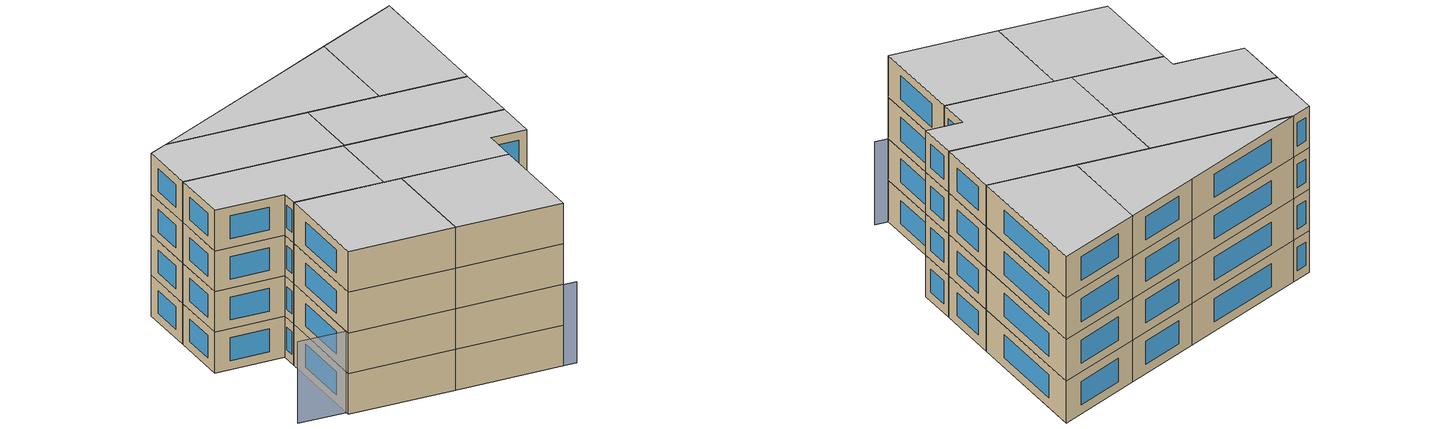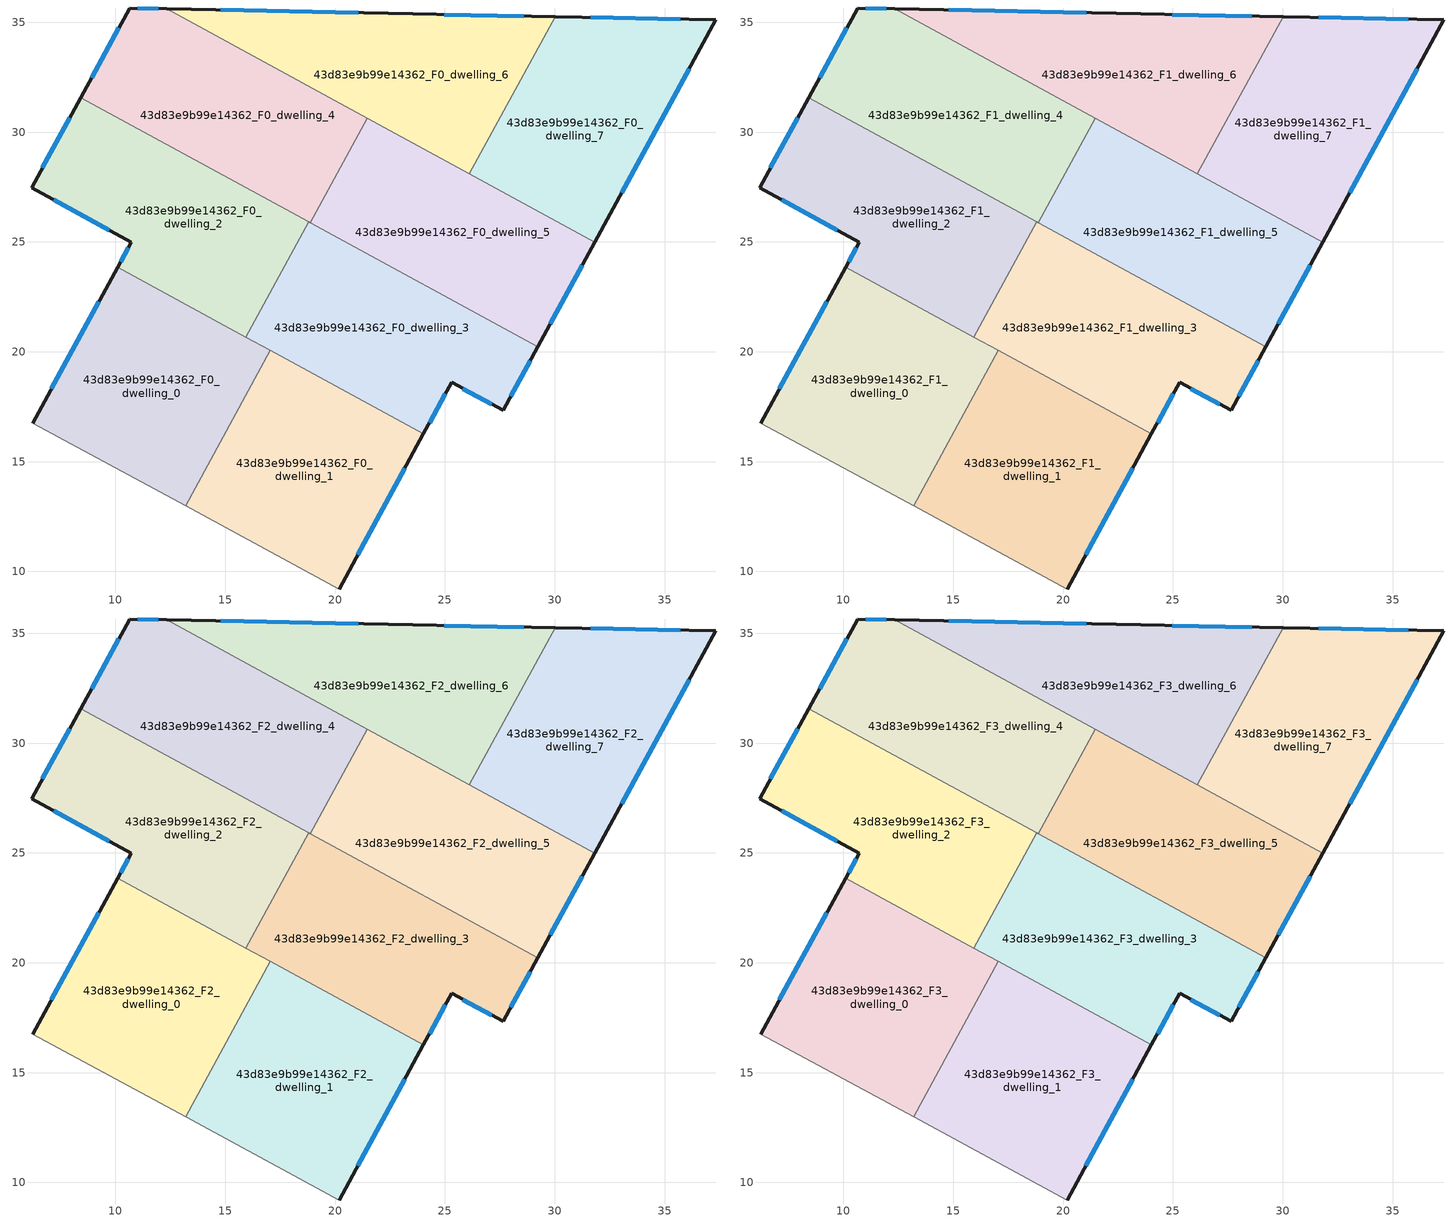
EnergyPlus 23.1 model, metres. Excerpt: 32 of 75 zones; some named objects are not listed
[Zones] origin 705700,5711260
43d83e9b99e14362_F0_dwelling_0
 floor ground (EU_floor_Construction): 17.05,20.06 13.2,12.98 6.23,16.75 10.1,23.85 z0
 wall outside (EU_wall_Construction): 10.1,23.85 6.23,16.75 z0:3
 wall to 43d83e9b99e14362_F0_dwelling_1 (EU_wall_Construction): 13.2,12.98 17.05,20.06 z0:3
 wall adiabatic (EU_wall_Construction): 6.23,16.75 13.2,12.98 z0:3
 wall to 43d83e9b99e14362_F0_dwelling_2 (EU_wall_Construction): 15.93,20.67 10.1,23.85 z0:3
 wall to 43d83e9b99e14362_F0_dwelling_3 (EU_wall_Construction): 17.05,20.06 15.93,20.67 z0:3
 window (EU_Window_Construction): 9.25,22.28 7.09,18.32 z0.66:2.34
43d83e9b99e14362_F0_dwelling_1
 floor ground (EU_floor_Construction): 24.02,16.26 20.18,9.2 13.2,12.98 17.05,20.06 z0
 wall outside (EU_wall_Construction): 20.18,9.2 24.02,16.26 z0:3
 wall adiabatic (EU_wall_Construction): 13.2,12.98 20.18,9.2 z0:3
 wall to 43d83e9b99e14362_F0_dwelling_3 (EU_wall_Construction): 24.02,16.26 17.05,20.06 z0:3
 window (EU_Window_Construction): 21.03,10.76 23.17,14.7 z0.66:2.34
43d83e9b99e14362_F0_dwelling_2
 floor ground (EU_floor_Construction): 18.8,25.92 15.93,20.67 10.1,23.85 10.73,25 6.18,27.46 8.42,31.58 z0
 wall outside (EU_wall_Construction): 8.42,31.58 6.18,27.46 10.73,25 10.1,23.85 z0:3
 wall to 43d83e9b99e14362_F0_dwelling_3 (EU_wall_Construction): 15.93,20.67 18.8,25.92 z0:3
 wall to 43d83e9b99e14362_F0_dwelling_4 (EU_wall_Construction): 18.8,25.92 8.42,31.58 z0:3
 window (EU_Window_Construction): 7.18,26.92 9.72,25.54 / 7.92,30.67 6.68,28.37 / 10.59,24.75 10.24,24.1 z0.66:2.34
43d83e9b99e14362_F0_dwelling_3
 floor ground (EU_floor_Construction): 29.23,20.24 27.64,17.33 25.3,18.61 24.02,16.26 15.93,20.67 18.8,25.92 z0
 wall outside (EU_wall_Construction): 24.02,16.26 25.3,18.61 27.64,17.33 29.23,20.24 z0:3
 wall to 43d83e9b99e14362_F0_dwelling_5 (EU_wall_Construction): 29.23,20.24 18.87,25.88 z0:3
 wall to 43d83e9b99e14362_F0_dwelling_4 (EU_wall_Construction): 18.87,25.88 18.8,25.92 z0:3
 window (EU_Window_Construction): 25.82,18.33 27.13,17.61 / 24.3,16.78 25.02,18.09 / 27.99,17.97 28.88,19.6 z0.66:2.34
43d83e9b99e14362_F0_dwelling_4
 floor ground (EU_floor_Construction): 21.46,30.64 18.87,25.88 8.42,31.58 10.64,35.65 12.33,35.62 z0
 wall outside (EU_wall_Construction): 12.33,35.62 10.64,35.65 8.42,31.58 z0:3
 wall to 43d83e9b99e14362_F0_dwelling_5 (EU_wall_Construction): 18.87,25.88 21.46,30.64 z0:3
 wall to 43d83e9b99e14362_F0_dwelling_6 (EU_wall_Construction): 21.46,30.64 12.33,35.62 z0:3
 window (EU_Window_Construction): 10.15,34.75 8.91,32.48 / 11.96,35.63 11.01,35.65 z0.66:2.34
43d83e9b99e14362_F0_dwelling_5
 floor ground (EU_floor_Construction): 31.82,25 29.23,20.24 18.87,25.88 21.46,30.64 z0
 wall outside (EU_wall_Construction): 29.23,20.24 31.82,25 z0:3
 wall to 43d83e9b99e14362_F0_dwelling_7 (EU_wall_Construction): 31.82,25 26.12,28.1 z0:3
 wall to 43d83e9b99e14362_F0_dwelling_6 (EU_wall_Construction): 26.12,28.1 21.46,30.64 z0:3
 window (EU_Window_Construction): 29.8,21.29 31.25,23.94 z0.66:2.34
43d83e9b99e14362_F0_dwelling_6
 floor ground (EU_floor_Construction): 30.02,35.26 26.12,28.1 12.33,35.62 23.53,35.38 z0
 wall outside (EU_wall_Construction): 30.02,35.26 23.53,35.38 12.33,35.62 z0:3
 wall to 43d83e9b99e14362_F0_dwelling_7 (EU_wall_Construction): 26.12,28.1 30.02,35.26 z0:3
 window (EU_Window_Construction): 28.58,35.29 24.96,35.36 / 21.05,35.44 14.8,35.57 z0.66:2.34
43d83e9b99e14362_F0_dwelling_7
 floor ground (EU_floor_Construction): 37.34,35.12 31.82,25 26.12,28.1 30.02,35.26 z0
 wall outside (EU_wall_Construction): 31.82,25 37.34,35.12 30.02,35.26 z0:3
 window (EU_Window_Construction): 35.72,35.15 31.63,35.23 / 33.04,27.23 36.12,32.88 z0.66:2.34
43d83e9b99e14362_F1_dwelling_0
 floor to 43d83e9b99e14362_F0_dwelling_0 (EU_floor_Construction): 17.05,20.06 13.2,12.98 6.23,16.75 10.1,23.85 z3
 wall outside (EU_wall_Construction): 10.1,23.85 6.23,16.75 z3:6
 wall to 43d83e9b99e14362_F1_dwelling_1 (EU_wall_Construction): 13.2,12.98 17.05,20.06 z3:6
 wall adiabatic (EU_wall_Construction): 6.23,16.75 13.2,12.98 z3:6
 wall to 43d83e9b99e14362_F1_dwelling_2 (EU_wall_Construction): 15.93,20.67 10.1,23.85 z3:6
 wall to 43d83e9b99e14362_F1_dwelling_3 (EU_wall_Construction): 17.05,20.06 15.93,20.67 z3:6
 window (EU_Window_Construction): 9.25,22.28 7.09,18.32 z3.66:5.34
43d83e9b99e14362_F1_dwelling_1
 floor to 43d83e9b99e14362_F0_dwelling_1 (EU_floor_Construction): 24.02,16.26 20.18,9.2 13.2,12.98 17.05,20.06 z3
 wall outside (EU_wall_Construction): 20.18,9.2 24.02,16.26 z3:6
 wall adiabatic (EU_wall_Construction): 13.2,12.98 20.18,9.2 z3:6
 wall to 43d83e9b99e14362_F1_dwelling_3 (EU_wall_Construction): 24.02,16.26 17.05,20.06 z3:6
 window (EU_Window_Construction): 21.03,10.76 23.17,14.7 z3.66:5.34
43d83e9b99e14362_F1_dwelling_2
 floor to 43d83e9b99e14362_F0_dwelling_2 (EU_floor_Construction): 18.8,25.92 15.93,20.67 10.1,23.85 10.73,25 6.18,27.46 8.42,31.58 z3
 wall outside (EU_wall_Construction): 8.42,31.58 6.18,27.46 10.73,25 10.1,23.85 z3:6
 wall to 43d83e9b99e14362_F1_dwelling_3 (EU_wall_Construction): 15.93,20.67 18.8,25.92 z3:6
 wall to 43d83e9b99e14362_F1_dwelling_4 (EU_wall_Construction): 18.8,25.92 8.42,31.58 z3:6
 window (EU_Window_Construction): 7.18,26.92 9.72,25.54 / 7.92,30.67 6.68,28.37 / 10.59,24.75 10.24,24.1 z3.66:5.34
43d83e9b99e14362_F1_dwelling_3
 floor to 43d83e9b99e14362_F0_dwelling_3 (EU_floor_Construction): 29.23,20.24 27.64,17.33 25.3,18.61 24.02,16.26 15.93,20.67 18.8,25.92 z3
 wall outside (EU_wall_Construction): 24.02,16.26 25.3,18.61 27.64,17.33 29.23,20.24 z3:6
 wall to 43d83e9b99e14362_F1_dwelling_5 (EU_wall_Construction): 29.23,20.24 18.87,25.88 z3:6
 wall to 43d83e9b99e14362_F1_dwelling_4 (EU_wall_Construction): 18.87,25.88 18.8,25.92 z3:6
 window (EU_Window_Construction): 25.82,18.33 27.13,17.61 / 24.3,16.78 25.02,18.09 / 27.99,17.97 28.88,19.6 z3.66:5.34
43d83e9b99e14362_F1_dwelling_4
 floor to 43d83e9b99e14362_F0_dwelling_4 (EU_floor_Construction): 21.46,30.64 18.87,25.88 8.42,31.58 10.64,35.65 12.33,35.62 z3
 wall outside (EU_wall_Construction): 12.33,35.62 10.64,35.65 8.42,31.58 z3:6
 wall to 43d83e9b99e14362_F1_dwelling_5 (EU_wall_Construction): 18.87,25.88 21.46,30.64 z3:6
 wall to 43d83e9b99e14362_F1_dwelling_6 (EU_wall_Construction): 21.46,30.64 12.33,35.62 z3:6
 window (EU_Window_Construction): 10.15,34.75 8.91,32.48 / 11.96,35.63 11.01,35.65 z3.66:5.34
43d83e9b99e14362_F1_dwelling_5
 floor to 43d83e9b99e14362_F0_dwelling_5 (EU_floor_Construction): 31.82,25 29.23,20.24 18.87,25.88 21.46,30.64 z3
 wall outside (EU_wall_Construction): 29.23,20.24 31.82,25 z3:6
 wall to 43d83e9b99e14362_F1_dwelling_7 (EU_wall_Construction): 31.82,25 26.12,28.1 z3:6
 wall to 43d83e9b99e14362_F1_dwelling_6 (EU_wall_Construction): 26.12,28.1 21.46,30.64 z3:6
 window (EU_Window_Construction): 29.8,21.29 31.25,23.94 z3.66:5.34
43d83e9b99e14362_F1_dwelling_6
 floor to 43d83e9b99e14362_F0_dwelling_6 (EU_floor_Construction): 30.02,35.26 26.12,28.1 12.33,35.62 23.53,35.38 z3
 wall outside (EU_wall_Construction): 30.02,35.26 23.53,35.38 12.33,35.62 z3:6
 wall to 43d83e9b99e14362_F1_dwelling_7 (EU_wall_Construction): 26.12,28.1 30.02,35.26 z3:6
 window (EU_Window_Construction): 28.58,35.29 24.96,35.36 / 21.05,35.44 14.8,35.57 z3.66:5.34
43d83e9b99e14362_F1_dwelling_7
 floor to 43d83e9b99e14362_F0_dwelling_7 (EU_floor_Construction): 37.34,35.12 31.82,25 26.12,28.1 30.02,35.26 z3
 wall outside (EU_wall_Construction): 31.82,25 37.34,35.12 30.02,35.26 z3:6
 window (EU_Window_Construction): 35.72,35.15 31.63,35.23 / 33.04,27.23 36.12,32.88 z3.66:5.34
43d83e9b99e14362_F2_dwelling_0
 floor to 43d83e9b99e14362_F1_dwelling_0 (EU_floor_Construction): 17.05,20.06 13.2,12.98 6.23,16.75 10.1,23.85 z6
 wall outside (EU_wall_Construction): 10.1,23.85 6.23,16.75 z6:9
 wall to 43d83e9b99e14362_F2_dwelling_1 (EU_wall_Construction): 13.2,12.98 17.05,20.06 z6:9
 wall adiabatic (EU_wall_Construction): 6.23,16.75 13.2,12.98 z6:9
 wall to 43d83e9b99e14362_F2_dwelling_2 (EU_wall_Construction): 15.93,20.67 10.1,23.85 z6:9
 wall to 43d83e9b99e14362_F2_dwelling_3 (EU_wall_Construction): 17.05,20.06 15.93,20.67 z6:9
 window (EU_Window_Construction): 9.25,22.28 7.09,18.32 z6.66:8.34
43d83e9b99e14362_F2_dwelling_1
 floor to 43d83e9b99e14362_F1_dwelling_1 (EU_floor_Construction): 24.02,16.26 20.18,9.2 13.2,12.98 17.05,20.06 z6
 wall outside (EU_wall_Construction): 20.18,9.2 24.02,16.26 z6:9
 wall adiabatic (EU_wall_Construction): 13.2,12.98 20.18,9.2 z6:9
 wall to 43d83e9b99e14362_F2_dwelling_3 (EU_wall_Construction): 24.02,16.26 17.05,20.06 z6:9
 window (EU_Window_Construction): 21.03,10.76 23.17,14.7 z6.66:8.34
43d83e9b99e14362_F2_dwelling_2
 floor to 43d83e9b99e14362_F1_dwelling_2 (EU_floor_Construction): 18.8,25.92 15.93,20.67 10.1,23.85 10.73,25 6.18,27.46 8.42,31.58 z6
 wall outside (EU_wall_Construction): 8.42,31.58 6.18,27.46 10.73,25 10.1,23.85 z6:9
 wall to 43d83e9b99e14362_F2_dwelling_3 (EU_wall_Construction): 15.93,20.67 18.8,25.92 z6:9
 wall to 43d83e9b99e14362_F2_dwelling_4 (EU_wall_Construction): 18.8,25.92 8.42,31.58 z6:9
 window (EU_Window_Construction): 7.18,26.92 9.72,25.54 / 7.92,30.67 6.68,28.37 / 10.59,24.75 10.24,24.1 z6.66:8.34
43d83e9b99e14362_F2_dwelling_3
 floor to 43d83e9b99e14362_F1_dwelling_3 (EU_floor_Construction): 29.23,20.24 27.64,17.33 25.3,18.61 24.02,16.26 15.93,20.67 18.8,25.92 z6
 wall outside (EU_wall_Construction): 24.02,16.26 25.3,18.61 27.64,17.33 29.23,20.24 z6:9
 wall to 43d83e9b99e14362_F2_dwelling_5 (EU_wall_Construction): 29.23,20.24 18.87,25.88 z6:9
 wall to 43d83e9b99e14362_F2_dwelling_4 (EU_wall_Construction): 18.87,25.88 18.8,25.92 z6:9
 window (EU_Window_Construction): 25.82,18.33 27.13,17.61 / 24.3,16.78 25.02,18.09 / 27.99,17.97 28.88,19.6 z6.66:8.34
43d83e9b99e14362_F2_dwelling_4
 floor to 43d83e9b99e14362_F1_dwelling_4 (EU_floor_Construction): 21.46,30.64 18.87,25.88 8.42,31.58 10.64,35.65 12.33,35.62 z6
 wall outside (EU_wall_Construction): 12.33,35.62 10.64,35.65 8.42,31.58 z6:9
 wall to 43d83e9b99e14362_F2_dwelling_5 (EU_wall_Construction): 18.87,25.88 21.46,30.64 z6:9
 wall to 43d83e9b99e14362_F2_dwelling_6 (EU_wall_Construction): 21.46,30.64 12.33,35.62 z6:9
 window (EU_Window_Construction): 10.15,34.75 8.91,32.48 / 11.96,35.63 11.01,35.65 z6.66:8.34
43d83e9b99e14362_F2_dwelling_5
 floor to 43d83e9b99e14362_F1_dwelling_5 (EU_floor_Construction): 31.82,25 29.23,20.24 18.87,25.88 21.46,30.64 z6
 wall outside (EU_wall_Construction): 29.23,20.24 31.82,25 z6:9
 wall to 43d83e9b99e14362_F2_dwelling_7 (EU_wall_Construction): 31.82,25 26.12,28.1 z6:9
 wall to 43d83e9b99e14362_F2_dwelling_6 (EU_wall_Construction): 26.12,28.1 21.46,30.64 z6:9
 window (EU_Window_Construction): 29.8,21.29 31.25,23.94 z6.66:8.34
43d83e9b99e14362_F2_dwelling_6
 floor to 43d83e9b99e14362_F1_dwelling_6 (EU_floor_Construction): 30.02,35.26 26.12,28.1 12.33,35.62 23.53,35.38 z6
 wall outside (EU_wall_Construction): 30.02,35.26 23.53,35.38 12.33,35.62 z6:9
 wall to 43d83e9b99e14362_F2_dwelling_7 (EU_wall_Construction): 26.12,28.1 30.02,35.26 z6:9
 window (EU_Window_Construction): 28.58,35.29 24.96,35.36 / 21.05,35.44 14.8,35.57 z6.66:8.34
43d83e9b99e14362_F2_dwelling_7
 floor to 43d83e9b99e14362_F1_dwelling_7 (EU_floor_Construction): 37.34,35.12 31.82,25 26.12,28.1 30.02,35.26 z6
 wall outside (EU_wall_Construction): 31.82,25 37.34,35.12 30.02,35.26 z6:9
 window (EU_Window_Construction): 35.72,35.15 31.63,35.23 / 33.04,27.23 36.12,32.88 z6.66:8.34
43d83e9b99e14362_F3_dwelling_0
 floor to 43d83e9b99e14362_F2_dwelling_0 (EU_floor_Construction): 17.05,20.06 13.2,12.98 6.23,16.75 10.1,23.85 z9
 wall outside (EU_wall_Construction): 10.1,23.85 6.23,16.75 z9:12
 wall to 43d83e9b99e14362_F3_dwelling_1 (EU_wall_Construction): 13.2,12.98 17.05,20.06 z9:12
 wall adiabatic (EU_wall_Construction): 6.23,16.75 13.2,12.98 z9:12
 wall to 43d83e9b99e14362_F3_dwelling_2 (EU_wall_Construction): 15.93,20.67 10.1,23.85 z9:12
 wall to 43d83e9b99e14362_F3_dwelling_3 (EU_wall_Construction): 17.05,20.06 15.93,20.67 z9:12
 window (EU_Window_Construction): 9.25,22.28 7.09,18.32 z9.66:11.34
 ceiling to 43d83e9b99e14362_F4_dwelling_0 (EU_floor_Construction): 13.2,12.98 17.05,20.06 10.1,23.85 6.23,16.75 z12
43d83e9b99e14362_F3_dwelling_1
 floor to 43d83e9b99e14362_F2_dwelling_1 (EU_floor_Construction): 24.02,16.26 20.18,9.2 13.2,12.98 17.05,20.06 z9
 wall outside (EU_wall_Construction): 20.18,9.2 24.02,16.26 z9:12
 wall adiabatic (EU_wall_Construction): 13.2,12.98 20.18,9.2 z9:12
 wall to 43d83e9b99e14362_F3_dwelling_3 (EU_wall_Construction): 24.02,16.26 17.05,20.06 z9:12
 window (EU_Window_Construction): 21.03,10.76 23.17,14.7 z9.66:11.34
 ceiling to 43d83e9b99e14362_F4_dwelling_1 (EU_floor_Construction): 20.18,9.2 24.02,16.26 17.05,20.06 13.2,12.98 z12
43d83e9b99e14362_F3_dwelling_2
 floor to 43d83e9b99e14362_F2_dwelling_2 (EU_floor_Construction): 18.8,25.92 15.93,20.67 10.1,23.85 10.73,25 6.18,27.46 8.42,31.58 z9
 wall outside (EU_wall_Construction): 8.42,31.58 6.18,27.46 10.73,25 10.1,23.85 z9:12
 wall to 43d83e9b99e14362_F3_dwelling_3 (EU_wall_Construction): 15.93,20.67 18.8,25.92 z9:12
 wall to 43d83e9b99e14362_F3_dwelling_4 (EU_wall_Construction): 18.8,25.92 8.42,31.58 z9:12
 window (EU_Window_Construction): 7.18,26.92 9.72,25.54 / 7.92,30.67 6.68,28.37 / 10.59,24.75 10.24,24.1 z9.66:11.34
 ceiling to 43d83e9b99e14362_F4_dwelling_2 (EU_floor_Construction): 15.93,20.67 18.8,25.92 8.42,31.58 6.18,27.46 10.73,25 10.1,23.85 z12
43d83e9b99e14362_F3_dwelling_3
 floor to 43d83e9b99e14362_F2_dwelling_3 (EU_floor_Construction): 29.23,20.24 27.64,17.33 25.3,18.61 24.02,16.26 15.93,20.67 18.8,25.92 z9
 wall outside (EU_wall_Construction): 24.02,16.26 25.3,18.61 27.64,17.33 29.23,20.24 z9:12
 wall to 43d83e9b99e14362_F3_dwelling_5 (EU_wall_Construction): 29.23,20.24 18.87,25.88 z9:12
 wall to 43d83e9b99e14362_F3_dwelling_4 (EU_wall_Construction): 18.87,25.88 18.8,25.92 z9:12
 window (EU_Window_Construction): 25.82,18.33 27.13,17.61 / 24.3,16.78 25.02,18.09 / 27.99,17.97 28.88,19.6 z9.66:11.34
 ceiling to 43d83e9b99e14362_F4_dwelling_3 (EU_floor_Construction): 27.64,17.33 29.23,20.24 18.8,25.92 15.93,20.67 24.02,16.26 25.3,18.61 z12
43d83e9b99e14362_F3_dwelling_4
 floor to 43d83e9b99e14362_F2_dwelling_4 (EU_floor_Construction): 21.46,30.64 18.87,25.88 8.42,31.58 10.64,35.65 12.33,35.62 z9
 wall outside (EU_wall_Construction): 12.33,35.62 10.64,35.65 8.42,31.58 z9:12
 wall to 43d83e9b99e14362_F3_dwelling_5 (EU_wall_Construction): 18.87,25.88 21.46,30.64 z9:12
 wall to 43d83e9b99e14362_F3_dwelling_6 (EU_wall_Construction): 21.46,30.64 12.33,35.62 z9:12
 window (EU_Window_Construction): 10.15,34.75 8.91,32.48 / 11.96,35.63 11.01,35.65 z9.66:11.34
 ceiling to 43d83e9b99e14362_F4_dwelling_4 (EU_floor_Construction): 18.87,25.88 21.46,30.64 12.33,35.62 10.64,35.65 8.42,31.58 z12
43d83e9b99e14362_F3_dwelling_5
 floor to 43d83e9b99e14362_F2_dwelling_5 (EU_floor_Construction): 31.82,25 29.23,20.24 18.87,25.88 21.46,30.64 z9
 wall outside (EU_wall_Construction): 29.23,20.24 31.82,25 z9:12
 wall to 43d83e9b99e14362_F3_dwelling_7 (EU_wall_Construction): 31.82,25 26.12,28.1 z9:12
 wall to 43d83e9b99e14362_F3_dwelling_6 (EU_wall_Construction): 26.12,28.1 21.46,30.64 z9:12
 window (EU_Window_Construction): 29.8,21.29 31.25,23.94 z9.66:11.34
 ceiling to 43d83e9b99e14362_F4_dwelling_5 (EU_floor_Construction): 29.23,20.24 31.82,25 21.46,30.64 18.87,25.88 z12
43d83e9b99e14362_F3_dwelling_6
 floor to 43d83e9b99e14362_F2_dwelling_6 (EU_floor_Construction): 30.02,35.26 26.12,28.1 12.33,35.62 23.53,35.38 z9
 wall outside (EU_wall_Construction): 30.02,35.26 23.53,35.38 12.33,35.62 z9:12
 wall to 43d83e9b99e14362_F3_dwelling_7 (EU_wall_Construction): 26.12,28.1 30.02,35.26 z9:12
 window (EU_Window_Construction): 28.58,35.29 24.96,35.36 / 21.05,35.44 14.8,35.57 z9.66:11.34
 ceiling to 43d83e9b99e14362_F4_dwelling_6 (EU_floor_Construction): 26.12,28.1 30.02,35.26 23.53,35.38 12.33,35.62 z12
43d83e9b99e14362_F3_dwelling_7
 floor to 43d83e9b99e14362_F2_dwelling_7 (EU_floor_Construction): 37.34,35.12 31.82,25 26.12,28.1 30.02,35.26 z9
 wall outside (EU_wall_Construction): 31.82,25 37.34,35.12 30.02,35.26 z9:12
 window (EU_Window_Construction): 35.72,35.15 31.63,35.23 / 33.04,27.23 36.12,32.88 z9.66:11.34
 ceiling to 43d83e9b99e14362_F4_dwelling_7 (EU_floor_Construction): 31.82,25 37.34,35.12 30.02,35.26 26.12,28.1 z12
shading: 3.3,18.77 21.03,8.72 z0:6
[Building]
EU S2 Campaign: North Axis=0; Terrain=City; Solar Distribution=FullExterior
[Site:Location]
London: Latitude=51.5; Longitude=-0.5; Time Zone=0; Elevation=25
[SizingPeriod:WeatherFileDays]
AnnualSizingPeriod: Begin Month=1; Begin Day of Month=1; End Month=12; End Day of Month=31; Day of Week for Start Day=Monday; Use Weather File Daylight Saving Period=No; Use Weather File Rain and Snow Indicators=No
[MATERIAL]
EU_InternalMass_Material: Roughness=MediumRough; Thickness=0.1; Conductivity=1; Density=1800; Specific Heat=900; Thermal Absorptance=0.9; Solar Absorptance=0.7; Visible Absorptance=0.7
[MATERIAL:NOMASS] Roughness=MediumRough; Thermal Absorptance=0.9; Solar Absorptance=0.7; Visible Absorptance=0.7
Name | Thermal Resistance
EU_wall_NoMass | 3.05077
EU_floor_NoMass | 3.35585
[WINDOWMATERIAL:SIMPLEGLAZINGSYSTEM]
EU_Window_SimpleGlazing: UFactor=1.88725; Solar Heat Gain Coefficient=0.72; Visible Transmittance=0.72
[CONSTRUCTION]
EU_wall_Construction: EU_wall_NoMass
EU_floor_Construction: EU_floor_NoMass
EU_Window_Construction: EU_Window_SimpleGlazing
EU_InternalMass_Construction: EU_InternalMass_Material
[ZONE] Type=1; Multiplier=1; Ceiling Height=autocalculate; Floor Area=autocalculate; Part of Total Floor Area=Yes
Name | Volume
43d83e9b99e14362_F0_dwelling_0; 43d83e9b99e14362_F1_dwelling_0; 43d83e9b99e14362_F2_dwelling_0; 43d83e9b99e14362_F3_dwelling_0 | 191.762
43d83e9b99e14362_F0_dwelling_1; 43d83e9b99e14362_F1_dwelling_1; 43d83e9b99e14362_F2_dwelling_1; 43d83e9b99e14362_F3_dwelling_1 | 191.751
43d83e9b99e14362_F0_dwelling_2; 43d83e9b99e14362_F1_dwelling_2; 43d83e9b99e14362_F2_dwelling_2; 43d83e9b99e14362_F3_dwelling_2 | 191.746
43d83e9b99e14362_F0_dwelling_3; 43d83e9b99e14362_F1_dwelling_3; 43d83e9b99e14362_F2_dwelling_3; 43d83e9b99e14362_F3_dwelling_3 | 191.747
43d83e9b99e14362_F0_dwelling_4; 43d83e9b99e14362_F1_dwelling_4; 43d83e9b99e14362_F2_dwelling_4; 43d83e9b99e14362_F3_dwelling_4 | 191.745
43d83e9b99e14362_F0_dwelling_5; 43d83e9b99e14362_F1_dwelling_5; 43d83e9b99e14362_F2_dwelling_5; 43d83e9b99e14362_F3_dwelling_5 | 191.738
43d83e9b99e14362_F0_dwelling_6; 43d83e9b99e14362_F1_dwelling_6; 43d83e9b99e14362_F2_dwelling_6; 43d83e9b99e14362_F3_dwelling_6 | 191.763
43d83e9b99e14362_F0_dwelling_7; 43d83e9b99e14362_F1_dwelling_7; 43d83e9b99e14362_F2_dwelling_7; 43d83e9b99e14362_F3_dwelling_7 | 191.759
[INTERNALMASS] Construction=EU_InternalMass_Construction
Name | Zone or ZoneList | Surface Area
43d83e9b99e14362_F0_dwelling_0_EU_InternalMass | 43d83e9b99e14362_F0_dwelling_0 | 63.9202
43d83e9b99e14362_F0_dwelling_1_EU_InternalMass | 43d83e9b99e14362_F0_dwelling_1 | 63.9151
43d83e9b99e14362_F0_dwelling_2_EU_InternalMass | 43d83e9b99e14362_F0_dwelling_2 | 63.9144
43d83e9b99e14362_F0_dwelling_3_EU_InternalMass | 43d83e9b99e14362_F0_dwelling_3 | 63.9162
43d83e9b99e14362_F0_dwelling_4_EU_InternalMass | 43d83e9b99e14362_F0_dwelling_4 | 63.9143
43d83e9b99e14362_F0_dwelling_5_EU_InternalMass | 43d83e9b99e14362_F0_dwelling_5 | 63.9131
43d83e9b99e14362_F0_dwelling_6_EU_InternalMass | 43d83e9b99e14362_F0_dwelling_6 | 63.9223
43d83e9b99e14362_F0_dwelling_7_EU_InternalMass | 43d83e9b99e14362_F0_dwelling_7 | 63.9199
43d83e9b99e14362_F1_dwelling_0_EU_InternalMass | 43d83e9b99e14362_F1_dwelling_0 | 63.9202
43d83e9b99e14362_F1_dwelling_1_EU_InternalMass | 43d83e9b99e14362_F1_dwelling_1 | 63.9151
43d83e9b99e14362_F1_dwelling_2_EU_InternalMass | 43d83e9b99e14362_F1_dwelling_2 | 63.9144
43d83e9b99e14362_F1_dwelling_3_EU_InternalMass | 43d83e9b99e14362_F1_dwelling_3 | 63.9162
43d83e9b99e14362_F1_dwelling_4_EU_InternalMass | 43d83e9b99e14362_F1_dwelling_4 | 63.9143
43d83e9b99e14362_F1_dwelling_5_EU_InternalMass | 43d83e9b99e14362_F1_dwelling_5 | 63.9131
43d83e9b99e14362_F1_dwelling_6_EU_InternalMass | 43d83e9b99e14362_F1_dwelling_6 | 63.9223
43d83e9b99e14362_F1_dwelling_7_EU_InternalMass | 43d83e9b99e14362_F1_dwelling_7 | 63.9199
43d83e9b99e14362_F2_dwelling_0_EU_InternalMass | 43d83e9b99e14362_F2_dwelling_0 | 63.9202
43d83e9b99e14362_F2_dwelling_1_EU_InternalMass | 43d83e9b99e14362_F2_dwelling_1 | 63.9151
43d83e9b99e14362_F2_dwelling_2_EU_InternalMass | 43d83e9b99e14362_F2_dwelling_2 | 63.9144
43d83e9b99e14362_F2_dwelling_3_EU_InternalMass | 43d83e9b99e14362_F2_dwelling_3 | 63.9162
43d83e9b99e14362_F2_dwelling_4_EU_InternalMass | 43d83e9b99e14362_F2_dwelling_4 | 63.9143
43d83e9b99e14362_F2_dwelling_5_EU_InternalMass | 43d83e9b99e14362_F2_dwelling_5 | 63.9131
43d83e9b99e14362_F2_dwelling_6_EU_InternalMass | 43d83e9b99e14362_F2_dwelling_6 | 63.9223
43d83e9b99e14362_F2_dwelling_7_EU_InternalMass | 43d83e9b99e14362_F2_dwelling_7 | 63.9199
43d83e9b99e14362_F3_dwelling_0_EU_InternalMass | 43d83e9b99e14362_F3_dwelling_0 | 63.9202
43d83e9b99e14362_F3_dwelling_1_EU_InternalMass | 43d83e9b99e14362_F3_dwelling_1 | 63.9151
43d83e9b99e14362_F3_dwelling_2_EU_InternalMass | 43d83e9b99e14362_F3_dwelling_2 | 63.9144
43d83e9b99e14362_F3_dwelling_3_EU_InternalMass | 43d83e9b99e14362_F3_dwelling_3 | 63.9162
43d83e9b99e14362_F3_dwelling_4_EU_InternalMass | 43d83e9b99e14362_F3_dwelling_4 | 63.9143
43d83e9b99e14362_F3_dwelling_5_EU_InternalMass | 43d83e9b99e14362_F3_dwelling_5 | 63.9131
43d83e9b99e14362_F3_dwelling_6_EU_InternalMass | 43d83e9b99e14362_F3_dwelling_6 | 63.9223
43d83e9b99e14362_F3_dwelling_7_EU_InternalMass | 43d83e9b99e14362_F3_dwelling_7 | 63.9199
[OTHEREQUIPMENT] Fuel Type=Electricity; Design Level Calculation Method=Watts/Area; Power per Zone Floor Area=1; Fraction Latent=0; Fraction Radiant=0; Fraction Lost=0; Carbon Dioxide Generation Rate=0; EndUse Subcategory=EU_Step8_InternalGains
Name | Zone or ZoneList or Space or SpaceList | Schedule
EU_Step8_InternalGain_43d83e9b99e14362_F0_dwelling_0_f000 | 43d83e9b99e14362_F0_dwelling_0 | EU_Step8_GainSchedule_43d83e9b99e14362_F0_dwelling_0_f000
EU_Step8_InternalGain_43d83e9b99e14362_F0_dwelling_1_f000 | 43d83e9b99e14362_F0_dwelling_1 | EU_Step8_GainSchedule_43d83e9b99e14362_F0_dwelling_1_f000
EU_Step8_InternalGain_43d83e9b99e14362_F0_dwelling_2_f000 | 43d83e9b99e14362_F0_dwelling_2 | EU_Step8_GainSchedule_43d83e9b99e14362_F0_dwelling_2_f000
EU_Step8_InternalGain_43d83e9b99e14362_F0_dwelling_3_f000 | 43d83e9b99e14362_F0_dwelling_3 | EU_Step8_GainSchedule_43d83e9b99e14362_F0_dwelling_3_f000
EU_Step8_InternalGain_43d83e9b99e14362_F0_dwelling_4_f000 | 43d83e9b99e14362_F0_dwelling_4 | EU_Step8_GainSchedule_43d83e9b99e14362_F0_dwelling_4_f000
EU_Step8_InternalGain_43d83e9b99e14362_F0_dwelling_5_f000 | 43d83e9b99e14362_F0_dwelling_5 | EU_Step8_GainSchedule_43d83e9b99e14362_F0_dwelling_5_f000
EU_Step8_InternalGain_43d83e9b99e14362_F0_dwelling_6_f000 | 43d83e9b99e14362_F0_dwelling_6 | EU_Step8_GainSchedule_43d83e9b99e14362_F0_dwelling_6_f000
EU_Step8_InternalGain_43d83e9b99e14362_F0_dwelling_7_f000 | 43d83e9b99e14362_F0_dwelling_7 | EU_Step8_GainSchedule_43d83e9b99e14362_F0_dwelling_7_f000
EU_Step8_InternalGain_43d83e9b99e14362_F1_dwelling_0_f000 | 43d83e9b99e14362_F1_dwelling_0 | EU_Step8_GainSchedule_43d83e9b99e14362_F1_dwelling_0_f000
EU_Step8_InternalGain_43d83e9b99e14362_F1_dwelling_1_f000 | 43d83e9b99e14362_F1_dwelling_1 | EU_Step8_GainSchedule_43d83e9b99e14362_F1_dwelling_1_f000
EU_Step8_InternalGain_43d83e9b99e14362_F1_dwelling_2_f000 | 43d83e9b99e14362_F1_dwelling_2 | EU_Step8_GainSchedule_43d83e9b99e14362_F1_dwelling_2_f000
EU_Step8_InternalGain_43d83e9b99e14362_F1_dwelling_3_f000 | 43d83e9b99e14362_F1_dwelling_3 | EU_Step8_GainSchedule_43d83e9b99e14362_F1_dwelling_3_f000
EU_Step8_InternalGain_43d83e9b99e14362_F1_dwelling_4_f000 | 43d83e9b99e14362_F1_dwelling_4 | EU_Step8_GainSchedule_43d83e9b99e14362_F1_dwelling_4_f000
EU_Step8_InternalGain_43d83e9b99e14362_F1_dwelling_5_f000 | 43d83e9b99e14362_F1_dwelling_5 | EU_Step8_GainSchedule_43d83e9b99e14362_F1_dwelling_5_f000
EU_Step8_InternalGain_43d83e9b99e14362_F1_dwelling_6_f000 | 43d83e9b99e14362_F1_dwelling_6 | EU_Step8_GainSchedule_43d83e9b99e14362_F1_dwelling_6_f000
EU_Step8_InternalGain_43d83e9b99e14362_F1_dwelling_7_f000 | 43d83e9b99e14362_F1_dwelling_7 | EU_Step8_GainSchedule_43d83e9b99e14362_F1_dwelling_7_f000
EU_Step8_InternalGain_43d83e9b99e14362_F2_dwelling_0_f000 | 43d83e9b99e14362_F2_dwelling_0 | EU_Step8_GainSchedule_43d83e9b99e14362_F2_dwelling_0_f000
EU_Step8_InternalGain_43d83e9b99e14362_F2_dwelling_1_f000 | 43d83e9b99e14362_F2_dwelling_1 | EU_Step8_GainSchedule_43d83e9b99e14362_F2_dwelling_1_f000
EU_Step8_InternalGain_43d83e9b99e14362_F2_dwelling_2_f000 | 43d83e9b99e14362_F2_dwelling_2 | EU_Step8_GainSchedule_43d83e9b99e14362_F2_dwelling_2_f000
EU_Step8_InternalGain_43d83e9b99e14362_F2_dwelling_3_f000 | 43d83e9b99e14362_F2_dwelling_3 | EU_Step8_GainSchedule_43d83e9b99e14362_F2_dwelling_3_f000
EU_Step8_InternalGain_43d83e9b99e14362_F2_dwelling_4_f000 | 43d83e9b99e14362_F2_dwelling_4 | EU_Step8_GainSchedule_43d83e9b99e14362_F2_dwelling_4_f000
EU_Step8_InternalGain_43d83e9b99e14362_F2_dwelling_5_f000 | 43d83e9b99e14362_F2_dwelling_5 | EU_Step8_GainSchedule_43d83e9b99e14362_F2_dwelling_5_f000
EU_Step8_InternalGain_43d83e9b99e14362_F2_dwelling_6_f000 | 43d83e9b99e14362_F2_dwelling_6 | EU_Step8_GainSchedule_43d83e9b99e14362_F2_dwelling_6_f000
EU_Step8_InternalGain_43d83e9b99e14362_F2_dwelling_7_f000 | 43d83e9b99e14362_F2_dwelling_7 | EU_Step8_GainSchedule_43d83e9b99e14362_F2_dwelling_7_f000
EU_Step8_InternalGain_43d83e9b99e14362_F3_dwelling_0_f000 | 43d83e9b99e14362_F3_dwelling_0 | EU_Step8_GainSchedule_43d83e9b99e14362_F3_dwelling_0_f000
EU_Step8_InternalGain_43d83e9b99e14362_F3_dwelling_1_f000 | 43d83e9b99e14362_F3_dwelling_1 | EU_Step8_GainSchedule_43d83e9b99e14362_F3_dwelling_1_f000
EU_Step8_InternalGain_43d83e9b99e14362_F3_dwelling_2_f000 | 43d83e9b99e14362_F3_dwelling_2 | EU_Step8_GainSchedule_43d83e9b99e14362_F3_dwelling_2_f000
EU_Step8_InternalGain_43d83e9b99e14362_F3_dwelling_3_f000 | 43d83e9b99e14362_F3_dwelling_3 | EU_Step8_GainSchedule_43d83e9b99e14362_F3_dwelling_3_f000
EU_Step8_InternalGain_43d83e9b99e14362_F3_dwelling_4_f000 | 43d83e9b99e14362_F3_dwelling_4 | EU_Step8_GainSchedule_43d83e9b99e14362_F3_dwelling_4_f000
EU_Step8_InternalGain_43d83e9b99e14362_F3_dwelling_5_f000 | 43d83e9b99e14362_F3_dwelling_5 | EU_Step8_GainSchedule_43d83e9b99e14362_F3_dwelling_5_f000
EU_Step8_InternalGain_43d83e9b99e14362_F3_dwelling_6_f000 | 43d83e9b99e14362_F3_dwelling_6 | EU_Step8_GainSchedule_43d83e9b99e14362_F3_dwelling_6_f000
EU_Step8_InternalGain_43d83e9b99e14362_F3_dwelling_7_f000 | 43d83e9b99e14362_F3_dwelling_7 | EU_Step8_GainSchedule_43d83e9b99e14362_F3_dwelling_7_f000
[ZONEVENTILATION:DESIGNFLOWRATE] Schedule=EU_AlwaysOn; Design Flow Rate Calculation Method=AirChanges/Hour; Air Changes per Hour=0.496645; Ventilation Type=Natural; Fan Pressure Rise=0; Fan Total Efficiency=1; Constant Term Coefficient=1; Temperature Term Coefficient=0; Velocity Term Coefficient=0; Velocity Squared Term Coefficient=0; Minimum Indoor Temperature=-100; Maximum Indoor Temperature=100; Delta Temperature=-100; Minimum Outdoor Temperature=-100; Maximum Outdoor Temperature=100; Maximum Wind Speed=40
Name | Zone or ZoneList or Space or SpaceList
EU_ConstantAir_43d83e9b99e14362_F0_dwelling_0 | 43d83e9b99e14362_F0_dwelling_0
EU_ConstantAir_43d83e9b99e14362_F0_dwelling_1 | 43d83e9b99e14362_F0_dwelling_1
EU_ConstantAir_43d83e9b99e14362_F0_dwelling_2 | 43d83e9b99e14362_F0_dwelling_2
EU_ConstantAir_43d83e9b99e14362_F0_dwelling_3 | 43d83e9b99e14362_F0_dwelling_3
EU_ConstantAir_43d83e9b99e14362_F0_dwelling_4 | 43d83e9b99e14362_F0_dwelling_4
EU_ConstantAir_43d83e9b99e14362_F0_dwelling_5 | 43d83e9b99e14362_F0_dwelling_5
EU_ConstantAir_43d83e9b99e14362_F0_dwelling_6 | 43d83e9b99e14362_F0_dwelling_6
EU_ConstantAir_43d83e9b99e14362_F0_dwelling_7 | 43d83e9b99e14362_F0_dwelling_7
EU_ConstantAir_43d83e9b99e14362_F1_dwelling_0 | 43d83e9b99e14362_F1_dwelling_0
EU_ConstantAir_43d83e9b99e14362_F1_dwelling_1 | 43d83e9b99e14362_F1_dwelling_1
EU_ConstantAir_43d83e9b99e14362_F1_dwelling_2 | 43d83e9b99e14362_F1_dwelling_2
EU_ConstantAir_43d83e9b99e14362_F1_dwelling_3 | 43d83e9b99e14362_F1_dwelling_3
EU_ConstantAir_43d83e9b99e14362_F1_dwelling_4 | 43d83e9b99e14362_F1_dwelling_4
EU_ConstantAir_43d83e9b99e14362_F1_dwelling_5 | 43d83e9b99e14362_F1_dwelling_5
EU_ConstantAir_43d83e9b99e14362_F1_dwelling_6 | 43d83e9b99e14362_F1_dwelling_6
EU_ConstantAir_43d83e9b99e14362_F1_dwelling_7 | 43d83e9b99e14362_F1_dwelling_7
EU_ConstantAir_43d83e9b99e14362_F2_dwelling_0 | 43d83e9b99e14362_F2_dwelling_0
EU_ConstantAir_43d83e9b99e14362_F2_dwelling_1 | 43d83e9b99e14362_F2_dwelling_1
EU_ConstantAir_43d83e9b99e14362_F2_dwelling_2 | 43d83e9b99e14362_F2_dwelling_2
EU_ConstantAir_43d83e9b99e14362_F2_dwelling_3 | 43d83e9b99e14362_F2_dwelling_3
EU_ConstantAir_43d83e9b99e14362_F2_dwelling_4 | 43d83e9b99e14362_F2_dwelling_4
EU_ConstantAir_43d83e9b99e14362_F2_dwelling_5 | 43d83e9b99e14362_F2_dwelling_5
EU_ConstantAir_43d83e9b99e14362_F2_dwelling_6 | 43d83e9b99e14362_F2_dwelling_6
EU_ConstantAir_43d83e9b99e14362_F2_dwelling_7 | 43d83e9b99e14362_F2_dwelling_7
EU_ConstantAir_43d83e9b99e14362_F3_dwelling_0 | 43d83e9b99e14362_F3_dwelling_0
EU_ConstantAir_43d83e9b99e14362_F3_dwelling_1 | 43d83e9b99e14362_F3_dwelling_1
EU_ConstantAir_43d83e9b99e14362_F3_dwelling_2 | 43d83e9b99e14362_F3_dwelling_2
EU_ConstantAir_43d83e9b99e14362_F3_dwelling_3 | 43d83e9b99e14362_F3_dwelling_3
EU_ConstantAir_43d83e9b99e14362_F3_dwelling_4 | 43d83e9b99e14362_F3_dwelling_4
EU_ConstantAir_43d83e9b99e14362_F3_dwelling_5 | 43d83e9b99e14362_F3_dwelling_5
EU_ConstantAir_43d83e9b99e14362_F3_dwelling_6 | 43d83e9b99e14362_F3_dwelling_6
EU_ConstantAir_43d83e9b99e14362_F3_dwelling_7 | 43d83e9b99e14362_F3_dwelling_7
[HVACTEMPLATE:THERMOSTAT] Constant Heating Setpoint=20; Constant Cooling Setpoint=50
EU_HeatOnly_43d83e9b99e14362_F0_dwelling_0; EU_HeatOnly_43d83e9b99e14362_F0_dwelling_1; EU_HeatOnly_43d83e9b99e14362_F0_dwelling_2; EU_HeatOnly_43d83e9b99e14362_F0_dwelling_3; EU_HeatOnly_43d83e9b99e14362_F0_dwelling_4; EU_HeatOnly_43d83e9b99e14362_F0_dwelling_5; EU_HeatOnly_43d83e9b99e14362_F0_dwelling_6; EU_HeatOnly_43d83e9b99e14362_F0_dwelling_7; EU_HeatOnly_43d83e9b99e14362_F1_dwelling_0; EU_HeatOnly_43d83e9b99e14362_F1_dwelling_1; EU_HeatOnly_43d83e9b99e14362_F1_dwelling_2; EU_HeatOnly_43d83e9b99e14362_F1_dwelling_3; EU_HeatOnly_43d83e9b99e14362_F1_dwelling_4; EU_HeatOnly_43d83e9b99e14362_F1_dwelling_5; EU_HeatOnly_43d83e9b99e14362_F1_dwelling_6; EU_HeatOnly_43d83e9b99e14362_F1_dwelling_7; EU_HeatOnly_43d83e9b99e14362_F2_dwelling_0; EU_HeatOnly_43d83e9b99e14362_F2_dwelling_1; EU_HeatOnly_43d83e9b99e14362_F2_dwelling_2; EU_HeatOnly_43d83e9b99e14362_F2_dwelling_3; EU_HeatOnly_43d83e9b99e14362_F2_dwelling_4; EU_HeatOnly_43d83e9b99e14362_F2_dwelling_5; EU_HeatOnly_43d83e9b99e14362_F2_dwelling_6; EU_HeatOnly_43d83e9b99e14362_F2_dwelling_7; EU_HeatOnly_43d83e9b99e14362_F3_dwelling_0; EU_HeatOnly_43d83e9b99e14362_F3_dwelling_1; EU_HeatOnly_43d83e9b99e14362_F3_dwelling_2; EU_HeatOnly_43d83e9b99e14362_F3_dwelling_3; EU_HeatOnly_43d83e9b99e14362_F3_dwelling_4
[HVACTEMPLATE:ZONE:IDEALLOADSAIRSYSTEM] System Availability Schedule=EU_AlwaysOn; Maximum Heating Supply Air Temperature=50; Minimum Cooling Supply Air Temperature=13; Maximum Heating Supply Air Humidity Ratio=0.0156; Minimum Cooling Supply Air Humidity Ratio=0.0077; Heating Limit=NoLimit; Cooling Limit=NoLimit; Heating Availability Schedule=EU_AlwaysOn; Cooling Availability Schedule=EU_CoolingOff; Dehumidification Control Type=ConstantSensibleHeatRatio; Cooling Sensible Heat Ratio=0.7; Dehumidification Setpoint=60; Humidification Control Type=None; Humidification Setpoint=30; Outdoor Air Method=None; Outdoor Air Flow Rate per Person=0.00944; Outdoor Air Flow Rate per Zone Floor Area=0; Outdoor Air Flow Rate per Zone=0; Demand Controlled Ventilation Type=None; Outdoor Air Economizer Type=NoEconomizer; Heat Recovery Type=None; Sensible Heat Recovery Effectiveness=0.7; Latent Heat Recovery Effectiveness=0.65
Name | Template Thermostat
43d83e9b99e14362_F0_dwelling_0 | EU_HeatOnly_43d83e9b99e14362_F0_dwelling_0
43d83e9b99e14362_F0_dwelling_1 | EU_HeatOnly_43d83e9b99e14362_F0_dwelling_1
43d83e9b99e14362_F0_dwelling_2 | EU_HeatOnly_43d83e9b99e14362_F0_dwelling_2
43d83e9b99e14362_F0_dwelling_3 | EU_HeatOnly_43d83e9b99e14362_F0_dwelling_3
43d83e9b99e14362_F0_dwelling_4 | EU_HeatOnly_43d83e9b99e14362_F0_dwelling_4
43d83e9b99e14362_F0_dwelling_5 | EU_HeatOnly_43d83e9b99e14362_F0_dwelling_5
43d83e9b99e14362_F0_dwelling_6 | EU_HeatOnly_43d83e9b99e14362_F0_dwelling_6
43d83e9b99e14362_F0_dwelling_7 | EU_HeatOnly_43d83e9b99e14362_F0_dwelling_7
43d83e9b99e14362_F1_dwelling_0 | EU_HeatOnly_43d83e9b99e14362_F1_dwelling_0
43d83e9b99e14362_F1_dwelling_1 | EU_HeatOnly_43d83e9b99e14362_F1_dwelling_1
43d83e9b99e14362_F1_dwelling_2 | EU_HeatOnly_43d83e9b99e14362_F1_dwelling_2
43d83e9b99e14362_F1_dwelling_3 | EU_HeatOnly_43d83e9b99e14362_F1_dwelling_3
43d83e9b99e14362_F1_dwelling_4 | EU_HeatOnly_43d83e9b99e14362_F1_dwelling_4
43d83e9b99e14362_F1_dwelling_5 | EU_HeatOnly_43d83e9b99e14362_F1_dwelling_5
43d83e9b99e14362_F1_dwelling_6 | EU_HeatOnly_43d83e9b99e14362_F1_dwelling_6
43d83e9b99e14362_F1_dwelling_7 | EU_HeatOnly_43d83e9b99e14362_F1_dwelling_7
43d83e9b99e14362_F2_dwelling_0 | EU_HeatOnly_43d83e9b99e14362_F2_dwelling_0
43d83e9b99e14362_F2_dwelling_1 | EU_HeatOnly_43d83e9b99e14362_F2_dwelling_1
43d83e9b99e14362_F2_dwelling_2 | EU_HeatOnly_43d83e9b99e14362_F2_dwelling_2
43d83e9b99e14362_F2_dwelling_3 | EU_HeatOnly_43d83e9b99e14362_F2_dwelling_3
43d83e9b99e14362_F2_dwelling_4 | EU_HeatOnly_43d83e9b99e14362_F2_dwelling_4
43d83e9b99e14362_F2_dwelling_5 | EU_HeatOnly_43d83e9b99e14362_F2_dwelling_5
43d83e9b99e14362_F2_dwelling_6 | EU_HeatOnly_43d83e9b99e14362_F2_dwelling_6
43d83e9b99e14362_F2_dwelling_7 | EU_HeatOnly_43d83e9b99e14362_F2_dwelling_7
43d83e9b99e14362_F3_dwelling_0 | EU_HeatOnly_43d83e9b99e14362_F3_dwelling_0
43d83e9b99e14362_F3_dwelling_1 | EU_HeatOnly_43d83e9b99e14362_F3_dwelling_1
43d83e9b99e14362_F3_dwelling_2 | EU_HeatOnly_43d83e9b99e14362_F3_dwelling_2
43d83e9b99e14362_F3_dwelling_3 | EU_HeatOnly_43d83e9b99e14362_F3_dwelling_3
43d83e9b99e14362_F3_dwelling_4 | EU_HeatOnly_43d83e9b99e14362_F3_dwelling_4
43d83e9b99e14362_F3_dwelling_5 | EU_HeatOnly_43d83e9b99e14362_F3_dwelling_5
43d83e9b99e14362_F3_dwelling_6 | EU_HeatOnly_43d83e9b99e14362_F3_dwelling_6
43d83e9b99e14362_F3_dwelling_7 | EU_HeatOnly_43d83e9b99e14362_F3_dwelling_7
[SIZING:ZONE] Zone Cooling Design Supply Air Temperature Input Method=SupplyAirTemperature; Zone Cooling Design Supply Air Temperature=13; Zone Heating Design Supply Air Temperature Input Method=SupplyAirTemperature; Zone Heating Design Supply Air Temperature=50; Zone Cooling Design Supply Air Humidity Ratio=0.008; Zone Heating Design Supply Air Humidity Ratio=0.008; Cooling Design Air Flow Method=DesignDay; Cooling Design Air Flow Rate=0; Cooling Minimum Air Flow per Zone Floor Area=0.000762; Cooling Minimum Air Flow=0; Cooling Minimum Air Flow Fraction=0.2; Heating Design Air Flow Method=DesignDay; Heating Design Air Flow Rate=0; Heating Maximum Air Flow per Zone Floor Area=0.002032; Heating Maximum Air Flow=0.141576; Heating Maximum Air Flow Fraction=0.3; Account for Dedicated Outdoor Air System=No; Dedicated Outdoor Air System Control Strategy=NeutralSupplyAir; Dedicated Outdoor Air Low Setpoint Temperature for Design=autosize; Dedicated Outdoor Air High Setpoint Temperature for Design=autosize; Zone Load Sizing Method=Sensible Load Only No Latent Load; Zone Latent Cooling Design Supply Air Humidity Ratio Input Method=HumidityRatioDifference; Zone Cooling Design Supply Air Humidity Ratio Difference=0.005; Zone Latent Heating Design Supply Air Humidity Ratio Input Method=HumidityRatioDifference; Zone Humidification Design Supply Air Humidity Ratio Difference=0.005
43d83e9b99e14362_F0_dwelling_0; 43d83e9b99e14362_F0_dwelling_1; 43d83e9b99e14362_F0_dwelling_2; 43d83e9b99e14362_F0_dwelling_3; 43d83e9b99e14362_F0_dwelling_4; 43d83e9b99e14362_F0_dwelling_5; 43d83e9b99e14362_F0_dwelling_6; 43d83e9b99e14362_F0_dwelling_7; 43d83e9b99e14362_F1_dwelling_0; 43d83e9b99e14362_F1_dwelling_1; 43d83e9b99e14362_F1_dwelling_2; 43d83e9b99e14362_F1_dwelling_3; 43d83e9b99e14362_F1_dwelling_4; 43d83e9b99e14362_F1_dwelling_5; 43d83e9b99e14362_F1_dwelling_6; 43d83e9b99e14362_F1_dwelling_7; 43d83e9b99e14362_F2_dwelling_0; 43d83e9b99e14362_F2_dwelling_1; 43d83e9b99e14362_F2_dwelling_2; 43d83e9b99e14362_F2_dwelling_3; 43d83e9b99e14362_F2_dwelling_4; 43d83e9b99e14362_F2_dwelling_5; 43d83e9b99e14362_F2_dwelling_6; 43d83e9b99e14362_F2_dwelling_7; 43d83e9b99e14362_F3_dwelling_0; 43d83e9b99e14362_F3_dwelling_1; 43d83e9b99e14362_F3_dwelling_2; 43d83e9b99e14362_F3_dwelling_3; 43d83e9b99e14362_F3_dwelling_4; 43d83e9b99e14362_F3_dwelling_5; 43d83e9b99e14362_F3_dwelling_6; 43d83e9b99e14362_F3_dwelling_7
[SCHEDULE:CONSTANT]
Name | Hourly Value
EU_AlwaysOn | 1
EU_CoolingOff | 0
[SCHEDULE:FILE] Column Number=1; Rows to Skip at Top=0; Number of Hours of Data=8760; Column Separator=Comma; Interpolate to Timestep=No; Minutes per Item=60; Adjust Schedule for Daylight Savings=Yes
Name | File
EU_Step8_GainSchedule_43d83e9b99e14362_F0_dwelling_0_f000 | ../../schedules/43d83e9b99e14362/43d83e9b99e14362_F0_dwelling_0_f000_gain.csv
EU_Step8_GainSchedule_43d83e9b99e14362_F0_dwelling_1_f000 | ../../schedules/43d83e9b99e14362/43d83e9b99e14362_F0_dwelling_1_f000_gain.csv
EU_Step8_GainSchedule_43d83e9b99e14362_F0_dwelling_2_f000 | ../../schedules/43d83e9b99e14362/43d83e9b99e14362_F0_dwelling_2_f000_gain.csv
EU_Step8_GainSchedule_43d83e9b99e14362_F0_dwelling_3_f000 | ../../schedules/43d83e9b99e14362/43d83e9b99e14362_F0_dwelling_3_f000_gain.csv
EU_Step8_GainSchedule_43d83e9b99e14362_F0_dwelling_4_f000 | ../../schedules/43d83e9b99e14362/43d83e9b99e14362_F0_dwelling_4_f000_gain.csv
EU_Step8_GainSchedule_43d83e9b99e14362_F0_dwelling_5_f000 | ../../schedules/43d83e9b99e14362/43d83e9b99e14362_F0_dwelling_5_f000_gain.csv
EU_Step8_GainSchedule_43d83e9b99e14362_F0_dwelling_6_f000 | ../../schedules/43d83e9b99e14362/43d83e9b99e14362_F0_dwelling_6_f000_gain.csv
EU_Step8_GainSchedule_43d83e9b99e14362_F0_dwelling_7_f000 | ../../schedules/43d83e9b99e14362/43d83e9b99e14362_F0_dwelling_7_f000_gain.csv
EU_Step8_GainSchedule_43d83e9b99e14362_F1_dwelling_0_f000 | ../../schedules/43d83e9b99e14362/43d83e9b99e14362_F1_dwelling_0_f000_gain.csv
EU_Step8_GainSchedule_43d83e9b99e14362_F1_dwelling_1_f000 | ../../schedules/43d83e9b99e14362/43d83e9b99e14362_F1_dwelling_1_f000_gain.csv
EU_Step8_GainSchedule_43d83e9b99e14362_F1_dwelling_2_f000 | ../../schedules/43d83e9b99e14362/43d83e9b99e14362_F1_dwelling_2_f000_gain.csv
EU_Step8_GainSchedule_43d83e9b99e14362_F1_dwelling_3_f000 | ../../schedules/43d83e9b99e14362/43d83e9b99e14362_F1_dwelling_3_f000_gain.csv
EU_Step8_GainSchedule_43d83e9b99e14362_F1_dwelling_4_f000 | ../../schedules/43d83e9b99e14362/43d83e9b99e14362_F1_dwelling_4_f000_gain.csv
EU_Step8_GainSchedule_43d83e9b99e14362_F1_dwelling_5_f000 | ../../schedules/43d83e9b99e14362/43d83e9b99e14362_F1_dwelling_5_f000_gain.csv
EU_Step8_GainSchedule_43d83e9b99e14362_F1_dwelling_6_f000 | ../../schedules/43d83e9b99e14362/43d83e9b99e14362_F1_dwelling_6_f000_gain.csv
EU_Step8_GainSchedule_43d83e9b99e14362_F1_dwelling_7_f000 | ../../schedules/43d83e9b99e14362/43d83e9b99e14362_F1_dwelling_7_f000_gain.csv
EU_Step8_GainSchedule_43d83e9b99e14362_F2_dwelling_0_f000 | ../../schedules/43d83e9b99e14362/43d83e9b99e14362_F2_dwelling_0_f000_gain.csv
EU_Step8_GainSchedule_43d83e9b99e14362_F2_dwelling_1_f000 | ../../schedules/43d83e9b99e14362/43d83e9b99e14362_F2_dwelling_1_f000_gain.csv
EU_Step8_GainSchedule_43d83e9b99e14362_F2_dwelling_2_f000 | ../../schedules/43d83e9b99e14362/43d83e9b99e14362_F2_dwelling_2_f000_gain.csv
EU_Step8_GainSchedule_43d83e9b99e14362_F2_dwelling_3_f000 | ../../schedules/43d83e9b99e14362/43d83e9b99e14362_F2_dwelling_3_f000_gain.csv
EU_Step8_GainSchedule_43d83e9b99e14362_F2_dwelling_4_f000 | ../../schedules/43d83e9b99e14362/43d83e9b99e14362_F2_dwelling_4_f000_gain.csv
EU_Step8_GainSchedule_43d83e9b99e14362_F2_dwelling_5_f000 | ../../schedules/43d83e9b99e14362/43d83e9b99e14362_F2_dwelling_5_f000_gain.csv
EU_Step8_GainSchedule_43d83e9b99e14362_F2_dwelling_6_f000 | ../../schedules/43d83e9b99e14362/43d83e9b99e14362_F2_dwelling_6_f000_gain.csv
EU_Step8_GainSchedule_43d83e9b99e14362_F2_dwelling_7_f000 | ../../schedules/43d83e9b99e14362/43d83e9b99e14362_F2_dwelling_7_f000_gain.csv
EU_Step8_GainSchedule_43d83e9b99e14362_F3_dwelling_0_f000 | ../../schedules/43d83e9b99e14362/43d83e9b99e14362_F3_dwelling_0_f000_gain.csv
EU_Step8_GainSchedule_43d83e9b99e14362_F3_dwelling_1_f000 | ../../schedules/43d83e9b99e14362/43d83e9b99e14362_F3_dwelling_1_f000_gain.csv
EU_Step8_GainSchedule_43d83e9b99e14362_F3_dwelling_2_f000 | ../../schedules/43d83e9b99e14362/43d83e9b99e14362_F3_dwelling_2_f000_gain.csv
EU_Step8_GainSchedule_43d83e9b99e14362_F3_dwelling_3_f000 | ../../schedules/43d83e9b99e14362/43d83e9b99e14362_F3_dwelling_3_f000_gain.csv
EU_Step8_GainSchedule_43d83e9b99e14362_F3_dwelling_4_f000 | ../../schedules/43d83e9b99e14362/43d83e9b99e14362_F3_dwelling_4_f000_gain.csv
EU_Step8_GainSchedule_43d83e9b99e14362_F3_dwelling_5_f000 | ../../schedules/43d83e9b99e14362/43d83e9b99e14362_F3_dwelling_5_f000_gain.csv
EU_Step8_GainSchedule_43d83e9b99e14362_F3_dwelling_6_f000 | ../../schedules/43d83e9b99e14362/43d83e9b99e14362_F3_dwelling_6_f000_gain.csv
EU_Step8_GainSchedule_43d83e9b99e14362_F3_dwelling_7_f000 | ../../schedules/43d83e9b99e14362/43d83e9b99e14362_F3_dwelling_7_f000_gain.csv
